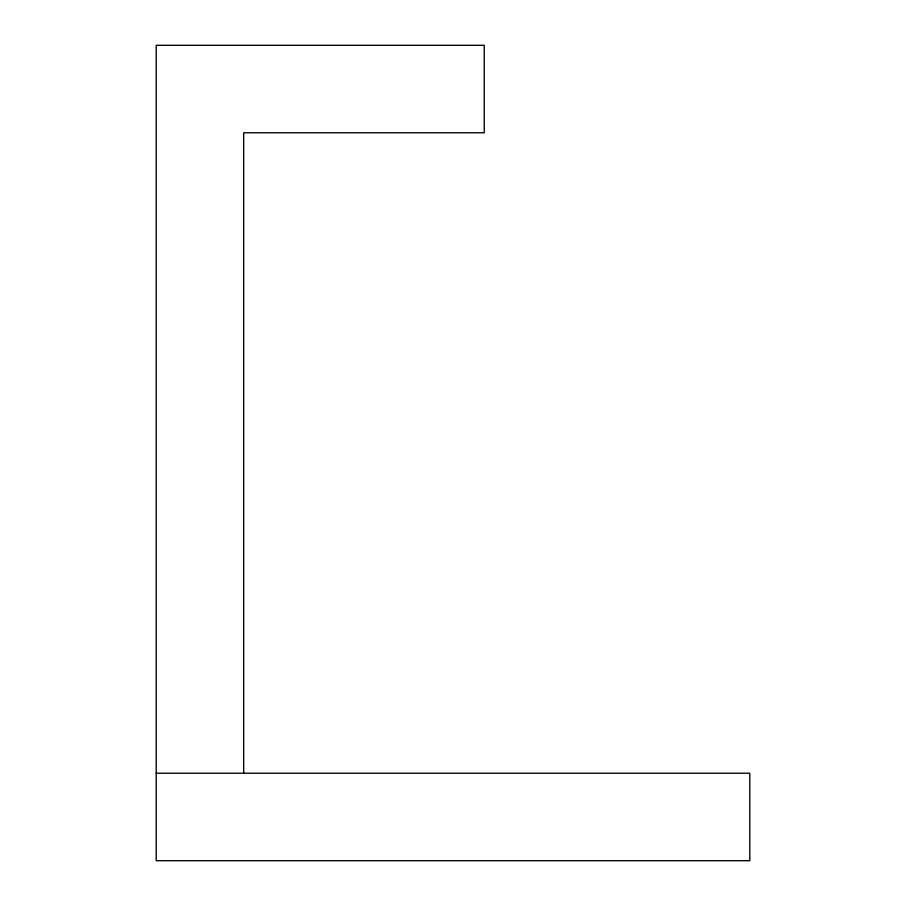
<?xml version="1.0" encoding="UTF-8"?>
<svg xmlns="http://www.w3.org/2000/svg" width="906" height="906" viewBox="0 0 906 906"><rect width="100%" height="100%" fill="white"/><g stroke="black" fill="none" stroke-linecap="round" stroke-linejoin="round"><path stroke-width="1.36" d="M156.206 773.226L749.794 773.226L749.794 860.7L156.206 860.7L156.206 45.3L484.246 45.3L484.246 132.774L243.68 132.774L243.68 773.226"/></g></svg>
